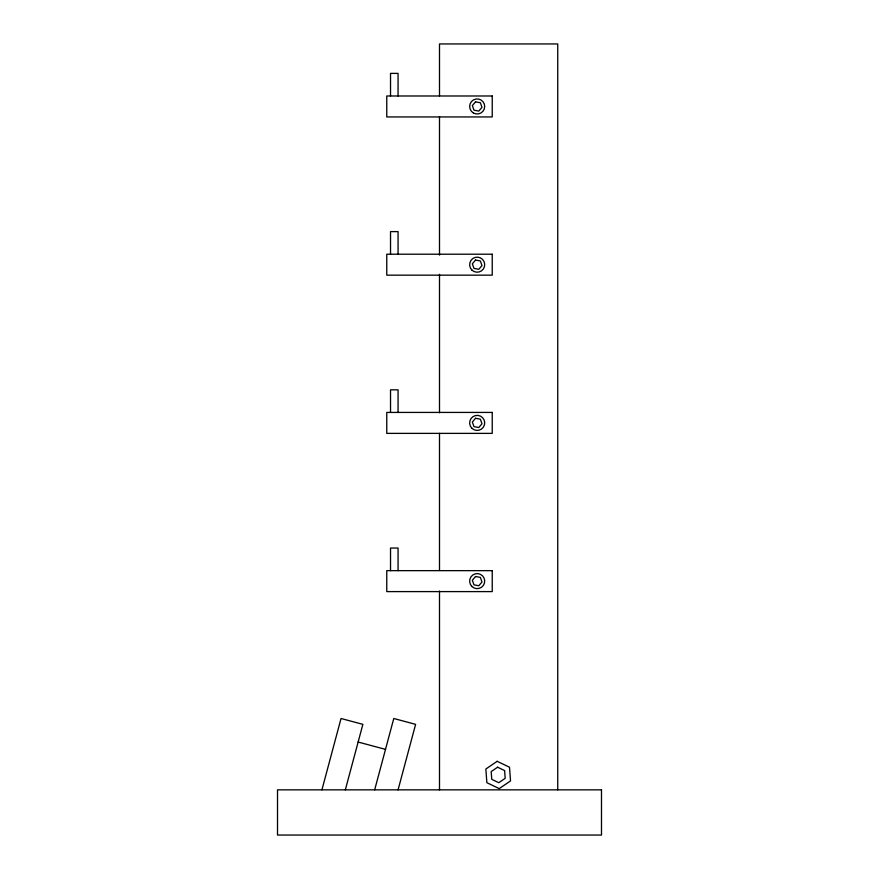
<?xml version="1.0" encoding="UTF-8"?>
<svg xmlns="http://www.w3.org/2000/svg" width="879" height="879" viewBox="0 0 879 879"><rect width="100%" height="100%" fill="white"/><g stroke="black" fill="none" stroke-linecap="round" stroke-linejoin="round"><path stroke-width="1.32" d="M321.923 789.847L341.041 718.495L362.873 724.351L345.326 789.847M374.663 789.847L393.781 718.495L415.613 724.351L398.066 789.847M358.127 742.041L385.507 749.38M557.747 789.847L557.747 43.95L439.5 43.95L439.5 96.053M439.5 116.621L439.5 255.108M439.5 274.303L439.5 412.778M439.5 433.347L439.5 570.46M439.5 591.029L439.5 789.847M398.066 95.987L398.066 73.386L390.529 73.386L390.529 95.987M398.066 254.207L398.066 231.606L390.529 231.606L390.529 254.207M398.066 412.427L398.066 389.826L390.529 389.826L390.529 412.427M398.066 570.647L398.066 548.046L390.529 548.046L390.529 570.647M475.539 101.843L472.353 105.568L473.99 110.194L478.802 111.084L481.989 107.359L480.363 102.733L475.539 101.843M475.539 260.063L472.353 263.788L473.99 268.414L478.802 269.304L481.989 265.579L480.363 260.953L475.539 260.063M475.539 418.283L472.353 422.008L473.99 426.634L478.802 427.524L481.989 423.799L480.363 419.173L475.539 418.283M475.539 576.503L472.353 580.228L473.99 584.854L478.802 585.744L481.989 582.019L480.363 577.393L475.539 576.503M497.162 761.302L485.845 769.015L486.867 782.684L499.217 788.617L510.534 780.904L509.512 767.235L497.162 761.302M497.613 767.213L491.185 771.586L491.768 779.332L498.778 782.706L505.194 778.333L504.612 770.575L497.613 767.213M492.24 95.987L386.76 95.987L386.76 116.94L492.24 116.94L492.24 95.987M492.24 254.207L386.76 254.207L386.76 275.16L492.24 275.16L492.24 254.207M492.24 412.427L386.76 412.427L386.76 433.38L492.24 433.38L492.24 412.427M492.24 570.647L386.76 570.647L386.76 591.6L492.24 591.6L492.24 570.647M601.489 789.847L277.511 789.847L277.511 835.05L601.489 835.05L601.489 789.847M473.407 112.984A7.537 7.537 0 0 0 484.703 106.458A7.537 7.537 0 0 0 473.407 99.942A7.537 7.537 0 0 0 473.407 112.984M471.847 270.007A7.537 7.537 0 0 0 484.45 266.634A7.537 7.537 0 0 0 475.22 257.404A7.537 7.537 0 0 0 471.847 270.007M471.847 428.227A7.537 7.537 0 0 0 484.45 424.854A7.537 7.537 0 0 0 475.22 415.624A7.537 7.537 0 0 0 471.847 428.227M471.847 586.447A7.537 7.537 0 0 0 484.45 583.074A7.537 7.537 0 0 0 475.22 573.844A7.537 7.537 0 0 0 471.847 586.447"/></g></svg>
